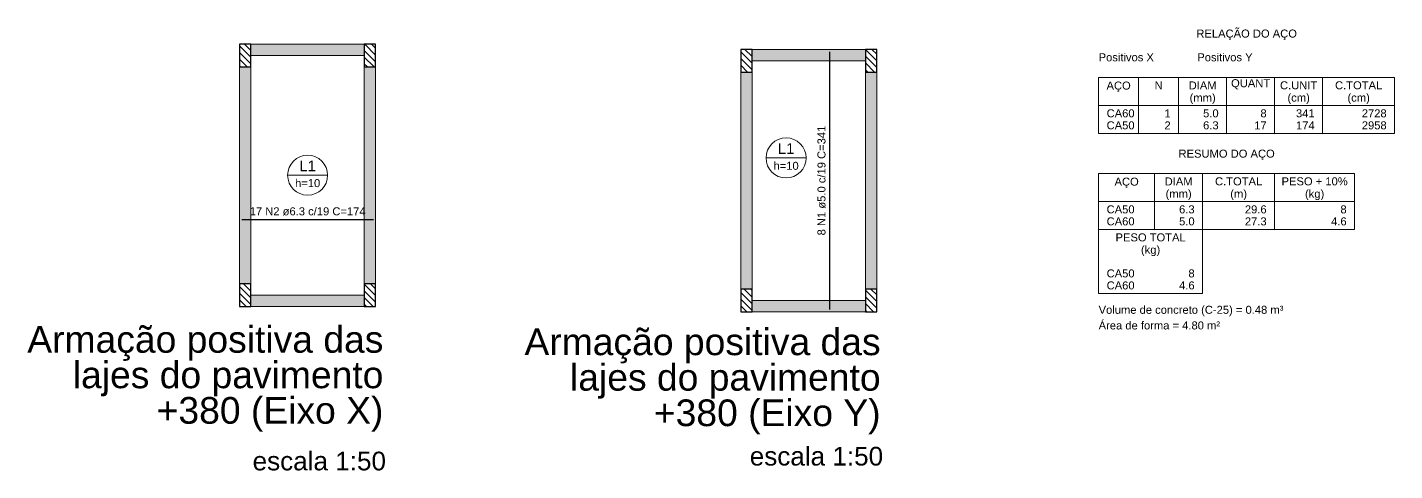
# Model space of a CAD drawing. Header units: inches. Extents: x -52 to 802, y -168 to 85.
# Drawn here: x 766.19 to 802.39, y -8.5 to 3.23 of the extents above; entities that cross this region are included whole.
import ezdxf

# ---------------------------------------------------------------- set-up
doc = ezdxf.new("R2010")
doc.units = ezdxf.units.IN
doc.header["$MEASUREMENT"] = 0
for name, color, linetype, lineweight in [('Descrição da armadura', 7, 'Continuous', 5), ('DT-Armadura positiva', 2, 'Continuous', 30), ('DT-Relação do aço', 9, 'Continuous', 5), ('DT-Textos', 7, 'Continuous', 5), ('DT-Título', 3, 'Continuous', 20), ('FO-Hachura pilar que passa', 19, 'Continuous', 5), ('FO-Hachura viga', 43, 'Continuous', 5), ('FO-Pilares', 4, 'Continuous', 30), ('FO-Vigas', 1, 'Continuous', 20), ('LC-Textos', 3, 'Continuous', 20)]:
    doc.layers.add(name, color=color, linetype=linetype, lineweight=lineweight)
doc.styles.add('Arial', font='arial.ttf')
pattern_1 = [(135, (747.64532, -295.70967), (-0.08838835, -0.08838835), [])]
pattern_2 = [(135, (736.14416, -295.85071), (-0.08838835, -0.08838835), [])]

msp = doc.modelspace()

# ---------------------------------------------------------------- hatches: boundary and pattern name
at = {"layer": 'FO-Hachura pilar que passa', "linetype": 'Continuous'}
h = msp.add_hatch(dxfattribs=at)
h.set_pattern_fill('ANSI31', color=256, angle=90, style=0)
h.set_pattern_definition(pattern_1)
h.paths.add_polyline_path([(772.1109, 2.7903), (771.9609, 2.7903), (771.8109, 2.7903), (771.8109, 2.4903), (771.8109, 2.1903), (771.9609, 2.1903), (772.1109, 2.1903), (772.1109, 2.4903)])
h = msp.add_hatch(dxfattribs=at)
h.set_pattern_fill('ANSI31', color=256, angle=90, style=0)
h.set_pattern_definition(pattern_1)
h.paths.add_polyline_path([(775.1109, 2.1903), (775.2609, 2.1903), (775.4109, 2.1903), (775.4109, 2.4903), (775.4109, 2.7903), (775.2609, 2.7903), (775.1109, 2.7903), (775.1109, 2.4903)])
h = msp.add_hatch(dxfattribs=at)
h.set_pattern_fill('ANSI31', color=256, angle=90, style=0)
h.set_pattern_definition(pattern_2)
h.paths.add_polyline_path([(785.3753, 2.6493), (785.2253, 2.6493), (785.0753, 2.6493), (785.0753, 2.3493), (785.0753, 2.0493), (785.2253, 2.0493), (785.3753, 2.0493), (785.3753, 2.3493)])
h = msp.add_hatch(dxfattribs=at)
h.set_pattern_fill('ANSI31', color=256, angle=90, style=0)
h.set_pattern_definition(pattern_2)
h.paths.add_polyline_path([(788.3753, 2.0493), (788.5253, 2.0493), (788.6753, 2.0493), (788.6753, 2.3493), (788.6753, 2.6493), (788.5253, 2.6493), (788.3753, 2.6493), (788.3753, 2.3493)])
h = msp.add_hatch(dxfattribs=at)
h.set_pattern_fill('ANSI31', color=256, angle=90, style=0)
h.set_pattern_definition(pattern_1)
h.paths.add_polyline_path([(771.8109, -4.1497), (771.9609, -4.1497), (772.1109, -4.1497), (772.1109, -3.8497), (772.1109, -3.5497), (771.9609, -3.5497), (771.8109, -3.5497), (771.8109, -3.8497)])
h = msp.add_hatch(dxfattribs=at)
h.set_pattern_fill('ANSI31', color=256, angle=90, style=0)
h.set_pattern_definition(pattern_1)
h.paths.add_polyline_path([(775.4109, -3.5497), (775.2609, -3.5497), (775.1109, -3.5497), (775.1109, -3.8497), (775.1109, -4.1497), (775.2609, -4.1497), (775.4109, -4.1497), (775.4109, -3.8497)])
h = msp.add_hatch(dxfattribs=at)
h.set_pattern_fill('ANSI31', color=256, angle=90, style=0)
h.set_pattern_definition(pattern_2)
h.paths.add_polyline_path([(785.0753, -4.2907), (785.2253, -4.2907), (785.3753, -4.2907), (785.3753, -3.9907), (785.3753, -3.6907), (785.2253, -3.6907), (785.0753, -3.6907), (785.0753, -3.9907)])
h = msp.add_hatch(dxfattribs=at)
h.set_pattern_fill('ANSI31', color=256, angle=90, style=0)
h.set_pattern_definition(pattern_2)
h.paths.add_polyline_path([(788.6753, -3.6907), (788.5253, -3.6907), (788.3753, -3.6907), (788.3753, -3.9907), (788.3753, -4.2907), (788.5253, -4.2907), (788.6753, -4.2907), (788.6753, -3.9907)])
at = {"layer": 'FO-Hachura viga', "linetype": 'Continuous'}
for points in [[(775.1109, 2.7903), (775.1109, 2.7903), (772.1109, 2.7903), (772.1109, 2.4903), (775.1109, 2.4903), (775.1109, 2.7903)], [(788.3753, 2.6493), (788.3753, 2.6493), (785.3753, 2.6493), (785.3753, 2.3493), (788.3753, 2.3493), (788.3753, 2.6493)], [(772.1109, 2.1903), (772.1109, 2.1903), (771.8109, 2.1903), (771.8109, -3.5497), (772.1109, -3.5497), (772.1109, 2.1903)], [(775.4109, 2.1903), (775.4109, 2.1903), (775.1109, 2.1903), (775.1109, -3.5497), (775.4109, -3.5497), (775.4109, 2.1903)], [(785.3753, 2.0493), (785.3753, 2.0493), (785.0753, 2.0493), (785.0753, -3.6907), (785.3753, -3.6907), (785.3753, 2.0493)], [(788.6753, 2.0493), (788.6753, 2.0493), (788.3753, 2.0493), (788.3753, -3.6907), (788.6753, -3.6907), (788.6753, 2.0493)], [(775.1109, -3.8497), (775.1109, -3.8497), (772.1109, -3.8497), (772.1109, -4.1497), (775.1109, -4.1497), (775.1109, -3.8497)], [(788.3753, -3.9907), (788.3753, -3.9907), (785.3753, -3.9907), (785.3753, -4.2907), (788.3753, -4.2907), (788.3753, -3.9907)]]:
    msp.add_hatch(color=256, dxfattribs=at).paths.add_polyline_path(points)

# ---------------------------------------------------------------- linework, layer by layer
at = {"layer": 'DT-Armadura positiva'}
for p, q in [((787.4303, -4.2307), (787.4303, 2.5893)), ((771.8709, -1.8526), (775.3509, -1.8526))]:
    msp.add_line(p, q, dxfattribs=at)
at = {"layer": 'DT-Relação do aço', "linetype": 'Continuous'}
for p, q in [((794.5498, 1.9084), (802.3864, 1.9084)), ((794.5498, 1.9084), (794.5498, 0.4258)), ((795.6088, 1.9084), (795.6088, 0.4258)), ((796.6678, 1.9084), (796.6678, 0.4258)), ((797.9386, 1.9084), (797.9386, 0.4258)), ((799.2094, 1.9084), (799.2094, 0.4258)), ((800.4802, 1.9084), (800.4802, 0.4258)), ((802.3864, 1.9084), (802.3864, 0.4258)), ((794.5498, 1.1671), (802.3864, 1.1671)), ((794.5498, 0.4258), (802.3864, 0.4258)), ((794.5498, -0.6332), (794.5498, -2.1158)), ((794.5498, -0.6332), (801.3274, -0.6332)), ((796.0324, -0.6332), (796.0324, -2.1158)), ((797.3032, -0.6332), (797.3032, -2.1158)), ((799.2094, -0.6332), (799.2094, -2.1158)), ((801.3274, -0.6332), (801.3274, -2.1158)), ((794.5498, -1.3745), (801.3274, -1.3745)), ((794.5498, -2.1158), (801.3274, -2.1158)), ((794.5498, -2.1158), (794.5498, -3.8102)), ((797.3032, -3.8102), (797.3032, -2.1158)), ((794.5498, -3.8102), (797.3032, -3.8102))]:
    msp.add_line(p, q, dxfattribs=at)
at = {"layer": 'DT-Textos'}
for p, q in [((785.7467, -0.2217), (786.8057, -0.2217)), ((773.0814, -0.6797), (774.1404, -0.6797))]:
    msp.add_line(p, q, dxfattribs=at)
for centre in [(786.2762, -0.2217), (773.6109, -0.6797)]:
    msp.add_circle(centre, 0.5295, dxfattribs=at)
at = {"layer": 'FO-Pilares'}
for points in [[(772.1109, 2.7903), (771.9609, 2.7903), (771.8109, 2.7903), (771.8109, 2.4903), (771.8109, 2.1903), (771.9609, 2.1903), (772.1109, 2.1903), (772.1109, 2.4903), (772.1109, 2.7903)], [(775.1109, 2.1903), (775.2609, 2.1903), (775.4109, 2.1903), (775.4109, 2.4903), (775.4109, 2.7903), (775.2609, 2.7903), (775.1109, 2.7903), (775.1109, 2.4903), (775.1109, 2.1903)], [(785.3753, 2.6493), (785.2253, 2.6493), (785.0753, 2.6493), (785.0753, 2.3493), (785.0753, 2.0493), (785.2253, 2.0493), (785.3753, 2.0493), (785.3753, 2.3493), (785.3753, 2.6493)], [(788.3753, 2.0493), (788.5253, 2.0493), (788.6753, 2.0493), (788.6753, 2.3493), (788.6753, 2.6493), (788.5253, 2.6493), (788.3753, 2.6493), (788.3753, 2.3493), (788.3753, 2.0493)], [(771.8109, -4.1497), (771.9609, -4.1497), (772.1109, -4.1497), (772.1109, -3.8497), (772.1109, -3.5497), (771.9609, -3.5497), (771.8109, -3.5497), (771.8109, -3.8497), (771.8109, -4.1497)], [(775.4109, -3.5497), (775.2609, -3.5497), (775.1109, -3.5497), (775.1109, -3.8497), (775.1109, -4.1497), (775.2609, -4.1497), (775.4109, -4.1497), (775.4109, -3.8497), (775.4109, -3.5497)], [(785.0753, -4.2907), (785.2253, -4.2907), (785.3753, -4.2907), (785.3753, -3.9907), (785.3753, -3.6907), (785.2253, -3.6907), (785.0753, -3.6907), (785.0753, -3.9907), (785.0753, -4.2907)], [(788.6753, -3.6907), (788.5253, -3.6907), (788.3753, -3.6907), (788.3753, -3.9907), (788.3753, -4.2907), (788.5253, -4.2907), (788.6753, -4.2907), (788.6753, -3.9907), (788.6753, -3.6907)]]:
    msp.add_lwpolyline(points, close=True, dxfattribs=at)
at = {"layer": 'FO-Vigas'}
for p, q in [((772.1109, 2.7903), (775.1109, 2.7903)), ((785.3753, 2.6493), (788.3753, 2.6493)), ((771.8109, -3.5497), (771.8109, 2.1903)), ((772.1109, 2.4903), (775.1109, 2.4903)), ((772.1109, -3.5497), (772.1109, 2.1903)), ((775.1109, -3.5497), (775.1109, 2.1903)), ((775.4109, -3.5497), (775.4109, 2.1903)), ((785.3753, 2.3493), (788.3753, 2.3493)), ((785.0753, -3.6907), (785.0753, 2.0493)), ((785.3753, -3.6907), (785.3753, 2.0493)), ((788.3753, -3.6907), (788.3753, 2.0493)), ((788.6753, -3.6907), (788.6753, 2.0493)), ((772.1109, -3.8497), (775.1109, -3.8497)), ((772.1109, -4.1497), (775.1109, -4.1497)), ((785.3753, -3.9907), (788.3753, -3.9907)), ((785.3753, -4.2907), (788.3753, -4.2907))]:
    msp.add_line(p, q, dxfattribs=at)

# ---------------------------------------------------------------- texts
at = {"layer": 'Descrição da armadura', "linetype": 'Continuous', "insert": (787.3244, -0.8207), "char_height": 0.2118, "width": 5.820954, "attachment_point": 8, "rotation": 90, "line_spacing_factor": 0.798, "style": 'Arial'}
msp.add_mtext('8 N1 ø5.0 c/19 C=341', dxfattribs=at)
at = {"layer": 'Descrição da armadura', "linetype": 'Continuous', "insert": (773.6109, -1.7467), "char_height": 0.2118, "width": 6.150907, "attachment_point": 8, "line_spacing_factor": 0.798, "style": 'Arial'}
msp.add_mtext('17 N2 ø6.3 c/19 C=174', dxfattribs=at)
at = {"layer": 'DT-Relação do aço', "linetype": 'Continuous', "char_height": 0.2118, "line_spacing_factor": 0.798, "style": 'Arial'}
for s, insert, width, attachment_point in [('RELAÇÃO DO AÇO', (798.4684, 2.8972), 5.340655, 8), ('Positivos X', (794.5498, 2.332), 2.934521, 7), ('Positivos Y', (797.162, 2.332), 2.934521, 7), ('QUANT', (798.574, 1.5907), 2.076471, 8), ('AÇO', (795.0794, 1.5212), 1.285627, 8), ('N', (796.1383, 1.5907), 0.428446, 8), ('DIAM', (797.3032, 1.5907), 1.483193, 8), ('(mm)', (797.3034, 1.2032), 1.383541, 8), ('C.UNIT', (799.8448, 1.5907), 1.977398, 8), ('(cm)', (799.8444, 1.2032), 1.185975, 8), ('C.TOTAL', (801.4333, 1.5907), 2.505206, 8), ('(cm)', (801.4334, 1.2032), 1.185975, 8), ('RESUMO DO AÇO', (797.9384, -0.2798), 5.109195, 8), ('AÇO', (795.2914, -1.0208), 1.285627, 8), ('DIAM', (796.6678, -0.9509), 1.483193, 8), ('(mm)', (796.6674, -1.3388), 1.383541, 8), ('C.TOTAL', (798.2563, -0.9509), 2.505206, 8), ('(m)', (798.2564, -1.3388), 0.889337, 8), ('PESO + 10%', (800.2684, -0.9509), 3.512155, 8), ('(kg)', (800.2684, -1.3388), 1.021723, 8), ('CA50', (794.7616, -1.6922), 1.484062, 7), ('CA60', (794.7616, -2.0099), 1.484062, 7), ('5.0', (797.0914, -2.0099), 0.824737, 9), ('6.3', (797.0914, -1.6922), 0.824737, 9), ('29.6', (798.9976, -1.6922), 1.154689, 9), ('27.3', (798.9976, -2.0099), 1.154689, 9), ('4.6', (801.1156, -2.0099), 0.824737, 9), ('8', (801.1156, -1.6922), 0.329953, 9), ('PESO TOTAL', (795.9265, -2.4335), 3.725364, 8), ('(kg)', (795.9264, -2.8208), 1.021723, 8), ('CA50', (794.7616, -3.3866), 1.484062, 7), ('8', (797.0914, -3.3866), 0.329953, 9), ('CA60', (794.7616, -3.7043), 1.484062, 7), ('4.6', (797.0914, -3.7043), 0.824737, 9), ('Volume de concreto (C-25) = 0.48 m³', (794.5494, -4.4098), 9.809933, 7), ('Área de forma = 4.80 m²', (794.5498, -4.7633), 6.446676, 7)]:
    msp.add_mtext(s, dxfattribs=dict(at, insert=insert, width=width, attachment_point=attachment_point))
at = {"layer": 'DT-Relação do aço', "color": 9, "linetype": 'Continuous', "char_height": 0.2118, "line_spacing_factor": 0.798, "style": 'Arial'}
for s, insert, width, attachment_point in [('CA60', (794.7616, 0.8494), 1.484062, 7), ('CA50', (794.7616, 0.5317), 1.484062, 7), ('2', (796.456, 0.5317), 0.329953, 9), ('1', (796.456, 0.8494), 0.329953, 9), ('5.0', (797.7268, 0.8494), 0.824737, 9), ('6.3', (797.7268, 0.5317), 0.824737, 9), ('17', (798.9976, 0.5317), 0.659905, 9), ('8', (798.9976, 0.8494), 0.329953, 9), ('341', (800.2684, 0.8494), 0.989858, 9), ('174', (800.2684, 0.5317), 0.989858, 9), ('2728', (802.1746, 0.8494), 1.31981, 9), ('2958', (802.1746, 0.5317), 1.31981, 9)]:
    msp.add_mtext(s, dxfattribs=dict(at, insert=insert, width=width, attachment_point=attachment_point))
at = {"layer": 'DT-Textos', "attachment_point": 8, "line_spacing_factor": 0.798, "style": 'Arial'}
for s, insert, char_height, width in [('L1', (786.2762, -0.1158), 0.2824, 0.791473), ('L1', (773.6109, -0.5738), 0.2824, 0.791473), ('h=10', (786.2762, -0.5394), 0.2118, 1.60275), ('h=10', (773.6109, -0.9974), 0.2118, 1.60275)]:
    msp.add_mtext(s, dxfattribs=dict(at, insert=insert, char_height=char_height, width=width))
at = {"layer": 'DT-Título', "char_height": 0.706, "attachment_point": 9, "line_spacing_factor": 0.798, "style": 'Arial'}
for s, insert, width in [('Armação positiva das lajes do pavimento +380 (Eixo X)', (775.6164, -7.4672), 10.61101), ('Armação positiva das lajes do pavimento +380 (Eixo Y)', (788.7785, -7.5316), 10.247621)]:
    msp.add_mtext(s, dxfattribs=dict(at, insert=insert, width=width))
at = {"layer": 'LC-Textos', "linetype": 'Continuous', "char_height": 0.4942, "width": 3.464164, "attachment_point": 7, "line_spacing_factor": 0.798, "style": 'Arial'}
for insert in [(785.3145, -8.3682), (772.1539, -8.4965)]:
    msp.add_mtext('escala 1:50', dxfattribs=dict(at, insert=insert))

doc.saveas('drawing.dxf')
